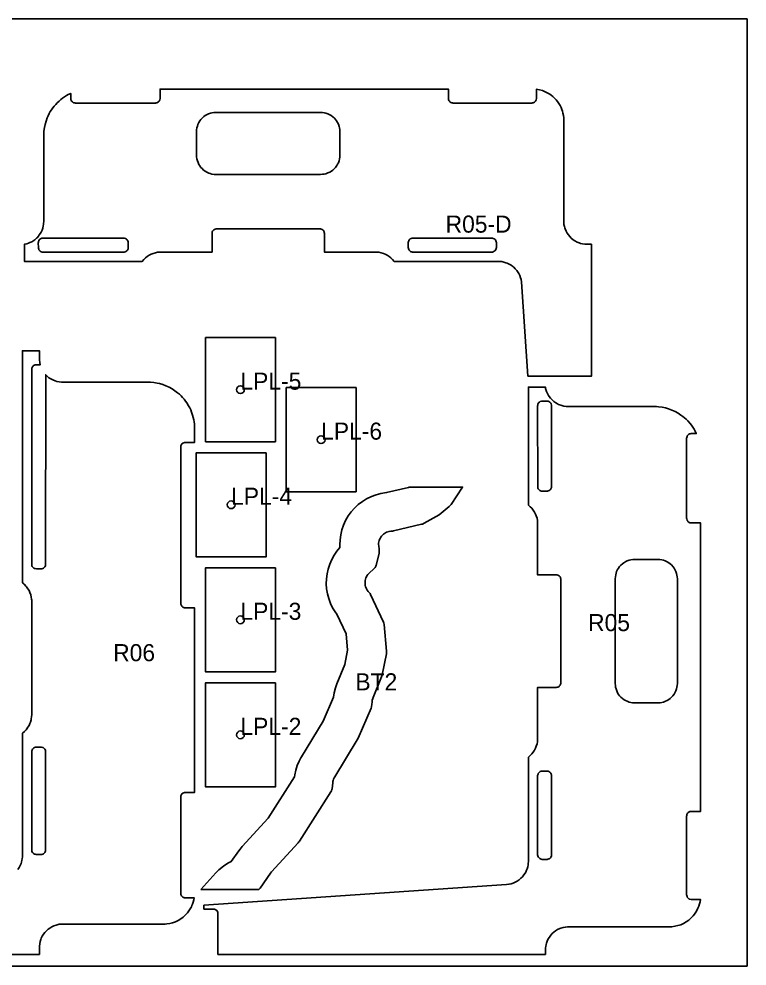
# Model space of a CAD drawing. Header units: millimetres. Extents: x 0 to 7920, y 0 to 1292.
# Drawn here: x 1502 to 2440, y 0 to 1220 of the extents above; entities that cross this region are included whole.
import ezdxf

# ---------------------------------------------------------------- set-up
doc = ezdxf.new("R2010")
doc.units = ezdxf.units.MM
for name, color, linetype in [('CUT_IN', 5, 'Continuous'), ('CUT_OUT', 1, 'Continuous'), ('DRILL', 3, 'Continuous'), ('LABEL', 7, 'Continuous'), ('SHEET', 8, 'Continuous')]:
    doc.layers.add(name, color=color, linetype=linetype)

msp = doc.modelspace()

# ---------------------------------------------------------------- linework, layer by layer
at = {"layer": 'CUT_IN'}
for points in [[(1733.67, 1032.65), (1734.78, 1030.8), (1736.24, 1028.83), (1737.69, 1027.23), (1739.71, 1025.37), (1741.68, 1023.91), (1743.78, 1022.65), (1746.27, 1021.49), (1748.31, 1020.77), (1750.4, 1020.24), (1753.11, 1019.82), (1755.71, 1019.69), (1890.2, 1019.69), (1893.09, 1019.85), (1895.23, 1020.18), (1897.32, 1020.69), (1899.91, 1021.6), (1902.39, 1022.79), (1904.48, 1024.08), (1906.21, 1025.37), (1907.81, 1026.81), (1909.67, 1028.83), (1911.29, 1031.05), (1912.39, 1032.91), (1913.32, 1034.86), (1914.27, 1037.43), (1914.86, 1039.81), (1915.19, 1041.95), (1915.35, 1044.84), (1915.35, 1074.54), (1915.19, 1077.43), (1914.86, 1079.57), (1914.35, 1081.66), (1913.32, 1084.52), (1912.25, 1086.73), (1911.13, 1088.58), (1909.67, 1090.55), (1908.23, 1092.15), (1906.21, 1094.01), (1904.24, 1095.47), (1902.39, 1096.59), (1899.91, 1097.78), (1897.32, 1098.69), (1895.23, 1099.2), (1892.8, 1099.56), (1890.2, 1099.69), (1755.71, 1099.69), (1752.82, 1099.53), (1750.69, 1099.2), (1748.59, 1098.69), (1746, 1097.78), (1743.53, 1096.59), (1741.68, 1095.47), (1739.94, 1094.19), (1737.69, 1092.15), (1736.24, 1090.55), (1734.95, 1088.82), (1733.52, 1086.47), (1732.37, 1083.98), (1731.65, 1081.95), (1731.05, 1079.57), (1730.69, 1077.14), (1730.56, 1074.54), (1730.56, 1044.84), (1730.67, 1042.53), (1731.05, 1039.81), (1731.65, 1037.43), (1732.47, 1035.13), (1733.67, 1032.65)], [(1532.68, 919.69), (1637.44, 919.75), (1638.59, 920.04), (1639.65, 920.54), (1640.59, 921.24), (1641.38, 922.12), (1641.99, 923.12), (1642.31, 923.95), (1642.56, 925.4), (1642.56, 931.98), (1642.45, 932.86), (1642.11, 933.99), (1641.71, 934.77), (1641.2, 935.5), (1640.14, 936.51), (1638.86, 937.23), (1637.44, 937.63), (1636.56, 937.69), (1532.38, 937.68), (1531.22, 937.51), (1530.38, 937.23), (1529.59, 936.84), (1528.65, 936.14), (1527.86, 935.26), (1527.25, 934.26), (1526.94, 933.43), (1526.74, 932.57), (1526.68, 931.69), (1526.69, 925.4), (1526.79, 924.52), (1527.14, 923.39), (1527.53, 922.61), (1528.04, 921.88), (1529.1, 920.87), (1530.38, 920.15), (1531.8, 919.75), (1532.68, 919.69)], [(2116.91, 931.98), (2116.8, 932.86), (2116.34, 934.26), (2115.73, 935.26), (2114.94, 936.14), (2114, 936.84), (2112.93, 937.34), (2111.79, 937.63), (2111.21, 937.68), (2009.06, 937.68), (2008.47, 937.63), (2007.33, 937.34), (2006.02, 936.68), (2005.32, 936.14), (2004.71, 935.5), (2003.93, 934.26), (2003.53, 933.15), (2003.36, 931.98), (2003.36, 925.4), (2003.53, 924.23), (2003.93, 923.12), (2004.53, 922.12), (2005.32, 921.24), (2006.27, 920.54), (2007.05, 920.15), (2007.89, 919.87), (2009.06, 919.7), (2111.21, 919.7), (2111.79, 919.75), (2112.93, 920.04), (2114.25, 920.7), (2114.94, 921.24), (2115.55, 921.88), (2116.34, 923.12), (2116.73, 924.23), (2116.91, 925.4), (2116.91, 931.98)], [(2170.14, 721.7), (2170.2, 616.94), (2170.49, 615.79), (2170.99, 614.73), (2171.32, 614.24), (2172.33, 613.18), (2173.06, 612.67), (2173.84, 612.27), (2174.97, 611.93), (2175.85, 611.82), (2182.73, 611.84), (2183.88, 612.07), (2184.97, 612.52), (2185.95, 613.18), (2186.59, 613.79), (2187.29, 614.73), (2187.68, 615.52), (2187.96, 616.36), (2188.13, 617.52), (2188.08, 722.58), (2187.68, 724), (2186.96, 725.28), (2185.95, 726.34), (2184.71, 727.13), (2183.88, 727.44), (2182.73, 727.67), (2175.85, 727.69), (2174.97, 727.59), (2173.57, 727.13), (2172.33, 726.34), (2171.69, 725.73), (2170.99, 724.79), (2170.49, 723.72), (2170.2, 722.58), (2170.14, 721.7)], [(2283.62, 520.99), (2281.25, 519.6), (2279.28, 518.14), (2277.26, 516.28), (2275.82, 514.67), (2274.36, 512.7), (2273.1, 510.6), (2271.94, 508.11), (2271.22, 506.07), (2270.69, 503.98), (2270.27, 501.27), (2270.14, 498.67), (2270.14, 364.18), (2270.3, 361.29), (2270.63, 359.15), (2271.14, 357.06), (2272.05, 354.47), (2273.24, 351.99), (2274.53, 349.9), (2275.82, 348.17), (2277.26, 346.57), (2279.28, 344.71), (2281.5, 343.09), (2283.36, 341.99), (2285.31, 341.06), (2287.88, 340.11), (2290.26, 339.52), (2292.4, 339.19), (2295.29, 339.03), (2324.99, 339.03), (2327.88, 339.19), (2330.02, 339.52), (2332.11, 340.03), (2334.97, 341.06), (2337.18, 342.13), (2339.03, 343.25), (2341, 344.71), (2342.6, 346.15), (2344.46, 348.17), (2345.92, 350.14), (2347.04, 351.99), (2348.23, 354.47), (2349.14, 357.06), (2349.65, 359.15), (2350.01, 361.58), (2350.14, 364.18), (2350.14, 498.67), (2349.98, 501.56), (2349.65, 503.69), (2349.14, 505.79), (2348.23, 508.38), (2347.04, 510.85), (2345.92, 512.7), (2344.64, 514.44), (2342.6, 516.69), (2341, 518.14), (2339.27, 519.43), (2336.92, 520.86), (2334.43, 522.01), (2332.4, 522.73), (2330.02, 523.33), (2327.59, 523.69), (2324.99, 523.82), (2295.29, 523.82), (2292.98, 523.71), (2290.26, 523.33), (2287.88, 522.73), (2285.58, 521.91), (2283.62, 520.99)], [(1530.14, 143.75), (1531.31, 143.86), (1532.44, 144.2), (1533.22, 144.6), (1534.17, 145.3), (1534.96, 146.17), (1535.56, 147.18), (1535.96, 148.29), (1536.13, 149.45), (1536.13, 276.28), (1536.08, 276.86), (1535.79, 278.01), (1535.13, 279.32), (1534.59, 280.01), (1533.95, 280.62), (1532.71, 281.41), (1531.88, 281.73), (1530.43, 281.98), (1523.85, 281.98), (1522.97, 281.87), (1521.84, 281.53), (1520.81, 280.97), (1519.9, 280.23), (1519.15, 279.32), (1518.6, 278.28), (1518.32, 277.44), (1518.15, 276.28), (1518.15, 149.45), (1518.2, 148.86), (1518.49, 147.72), (1519.15, 146.41), (1519.69, 145.72), (1520.33, 145.11), (1521.57, 144.32), (1522.4, 144), (1523.85, 143.75), (1530.14, 143.75)], [(2175.85, 137.47), (2182.43, 137.47), (2183.31, 137.58), (2184.71, 138.04), (2185.22, 138.32), (2186.17, 139.02), (2186.59, 139.44), (2187.29, 140.38), (2187.79, 141.45), (2187.96, 142.01), (2188.13, 143.17), (2188.13, 245.32), (2187.96, 246.49), (2187.68, 247.33), (2187.13, 248.36), (2186.59, 249.06), (2185.95, 249.67), (2184.71, 250.45), (2183.6, 250.85), (2182.43, 251.02), (2175.85, 251.02), (2174.68, 250.85), (2173.57, 250.45), (2173.06, 250.18), (2172.11, 249.48), (2171.5, 248.84), (2170.99, 248.11), (2170.6, 247.33), (2170.32, 246.49), (2170.15, 245.32), (2170.15, 143.17), (2170.32, 142.01), (2170.72, 140.9), (2171.15, 140.13), (2171.9, 139.22), (2172.81, 138.48), (2173.84, 137.92), (2174.68, 137.65), (2175.85, 137.47)]]:
    msp.add_lwpolyline(points, close=True, dxfattribs=at)
at = {"layer": 'CUT_OUT'}
for points in [[(2157.57, 759.69), (2149.23, 881.32), (2148.74, 884.19), (2148.06, 886.72), (2147.05, 889.44), (2145.78, 892.06), (2144.27, 894.54), (2143.25, 895.95), (2141.37, 898.17), (2139.28, 900.2), (2138.17, 901.13), (2135.81, 902.83), (2133.3, 904.3), (2130.93, 905.4), (2129.3, 906.02), (2126.51, 906.84), (2123.94, 907.35), (2122.21, 907.56), (2119.52, 907.69), (1985.36, 907.7), (1983.23, 910.21), (1980.96, 912.4), (1978.93, 914), (1976.29, 915.71), (1973.73, 917.01), (1971.34, 917.98), (1968.32, 918.87), (1965.5, 919.4), (1962.93, 919.65), (1961.43, 919.69), (1895.35, 919.69), (1895.35, 943.69), (1895.24, 944.86), (1895, 945.71), (1894.5, 946.77), (1893.99, 947.5), (1893.16, 948.33), (1892.44, 948.84), (1891.37, 949.34), (1890.23, 949.63), (1889.35, 949.69), (1756.56, 949.69), (1755.68, 949.63), (1754.54, 949.34), (1753.74, 948.98), (1752.99, 948.51), (1752.32, 947.93), (1751.74, 947.26), (1751.27, 946.52), (1750.91, 945.71), (1750.63, 944.57), (1750.56, 943.69), (1750.56, 919.69), (1684.49, 919.69), (1682.98, 919.65), (1680.41, 919.4), (1677.6, 918.87), (1674.57, 917.98), (1672.18, 917.01), (1669.63, 915.71), (1666.98, 914), (1664.74, 912.21), (1662.68, 910.21), (1660.56, 907.7), (1508.69, 907.7), (1508.69, 929.68), (1511.69, 930.36), (1514.16, 931.17), (1515.77, 931.83), (1518.1, 932.99), (1519.6, 933.87), (1521.97, 935.53), (1524.17, 937.41), (1524.99, 938.22), (1526.92, 940.38), (1527.97, 941.76), (1529.4, 943.94), (1530.24, 945.46), (1531.44, 948.09), (1532.31, 950.55), (1533.07, 953.64), (1533.3, 955.06), (1533.47, 956.5), (1533.6, 959.18), (1533.62, 1071.2), (1533.88, 1075.53), (1534.49, 1079.98), (1535.39, 1084.23), (1536.61, 1088.48), (1538.15, 1092.62), (1539.37, 1095.38), (1540.7, 1098.01), (1542.15, 1100.57), (1543.69, 1102.99), (1545.38, 1105.4), (1547.19, 1107.72), (1549.12, 1109.96), (1551.15, 1112.09), (1553.33, 1114.17), (1555.51, 1116.05), (1557.83, 1117.86), (1560.23, 1119.56), (1562.78, 1121.17), (1565.28, 1122.59), (1568.45, 1124.16), (1568.46, 1117.4), (1568.63, 1116.23), (1568.91, 1115.39), (1569.63, 1114.12), (1570.64, 1113.05), (1571.37, 1112.54), (1572.15, 1112.15), (1573.57, 1111.75), (1574.45, 1111.69), (1677.55, 1111.69), (1678.43, 1111.75), (1679.3, 1111.95), (1680.12, 1112.27), (1680.89, 1112.7), (1681.58, 1113.24), (1682.19, 1113.88), (1682.85, 1114.86), (1683.3, 1115.95), (1683.55, 1117.4), (1683.56, 1129.69), (2055.17, 1129.69), (2055.17, 1117.69), (2055.35, 1116.23), (2055.88, 1114.86), (2056.54, 1113.88), (2057.15, 1113.24), (2058.09, 1112.54), (2058.61, 1112.27), (2059.15, 1112.04), (2060.29, 1111.75), (2061.17, 1111.69), (2162.59, 1111.69), (2163.47, 1111.75), (2164.34, 1111.95), (2165.16, 1112.27), (2165.93, 1112.7), (2166.62, 1113.24), (2167.23, 1113.88), (2167.89, 1114.86), (2168.34, 1115.95), (2168.59, 1117.4), (2168.6, 1129.4), (2172.51, 1128.73), (2176.36, 1127.66), (2179.05, 1126.66), (2181.73, 1125.44), (2184.31, 1124.02), (2186.03, 1122.93), (2187.64, 1121.8), (2189.88, 1120), (2192.04, 1118), (2194.09, 1115.79), (2195.93, 1113.49), (2197.59, 1111.06), (2199.04, 1108.58), (2200.36, 1105.87), (2201.43, 1103.2), (2202.07, 1101.27), (2202.8, 1098.49), (2203.34, 1095.6), (2203.67, 1092.67), (2203.78, 1089.71), (2203.78, 959.62), (2203.82, 958.07), (2204.08, 955.43), (2204.64, 952.54), (2205.03, 951.12), (2205.58, 949.45), (2206.72, 946.73), (2208.12, 944.14), (2209.77, 941.7), (2211.45, 939.65), (2213.52, 937.56), (2215.79, 935.68), (2218.23, 934.04), (2221.09, 932.51), (2223.53, 931.5), (2225.21, 930.94), (2228.07, 930.24), (2230.98, 929.82), (2232.45, 929.72), (2239.37, 929.68), (2239.38, 759.69), (2157.57, 759.69)], [(1832.14, 809.52), (1832.14, 675.31), (1742.14, 675.31), (1742.14, 809.52), (1832.14, 809.52)], [(1758.14, 15), (1758.14, 67.43), (1757.96, 68.89), (1757.43, 70.26), (1756.59, 71.46), (1755.95, 72.07), (1755.22, 72.58), (1754.44, 72.97), (1753.6, 73.25), (1752.14, 73.43), (1740.14, 73.43), (1740.15, 78.4), (2130.11, 104.99), (2133.21, 105.36), (2136.05, 105.99), (2138.54, 106.79), (2141.22, 107.93), (2143.77, 109.32), (2146.4, 111.13), (2148.62, 113.01), (2150.65, 115.1), (2152.46, 117.37), (2153.9, 119.56), (2154.75, 121.08), (2155.85, 123.45), (2156.47, 125.08), (2157.29, 127.87), (2157.8, 130.44), (2158.01, 132.17), (2158.14, 134.86), (2158.15, 269.02), (2160.66, 271.15), (2162.85, 273.42), (2164.45, 275.45), (2166.16, 278.09), (2167.46, 280.65), (2168.43, 283.04), (2169.32, 286.06), (2169.85, 288.88), (2170.1, 291.45), (2170.14, 292.95), (2170.14, 359.03), (2194.14, 359.03), (2195.31, 359.14), (2196.16, 359.38), (2197.22, 359.88), (2197.95, 360.39), (2198.78, 361.22), (2199.29, 361.94), (2199.79, 363.01), (2200.08, 364.15), (2200.14, 365.03), (2200.14, 497.82), (2200.08, 498.7), (2199.79, 499.84), (2199.43, 500.64), (2198.96, 501.39), (2198.38, 502.06), (2197.71, 502.64), (2196.97, 503.11), (2196.16, 503.47), (2195.02, 503.75), (2194.14, 503.82), (2170.14, 503.82), (2170.14, 569.89), (2170.1, 571.4), (2169.85, 573.97), (2169.32, 576.78), (2168.43, 579.81), (2167.46, 582.2), (2166.16, 584.75), (2164.45, 587.4), (2162.66, 589.64), (2160.66, 591.7), (2158.15, 593.82), (2158.15, 745.69), (2180.13, 745.69), (2180.46, 744.09), (2181.15, 741.58), (2181.62, 740.22), (2182.77, 737.56), (2184.17, 735.03), (2185.12, 733.58), (2186.71, 731.51), (2187.86, 730.21), (2189.73, 728.4), (2191.06, 727.28), (2193.41, 725.59), (2195.65, 724.28), (2197.21, 723.51), (2199.9, 722.43), (2202.39, 721.69), (2204.09, 721.31), (2206.95, 720.91), (2209.63, 720.78), (2320.16, 720.78), (2323.12, 720.71), (2325.98, 720.5), (2330.43, 719.89), (2334.68, 718.99), (2338.93, 717.77), (2343.07, 716.23), (2347.15, 714.36), (2351.02, 712.23), (2354.72, 709.82), (2357.02, 708.11), (2359.36, 706.19), (2361.49, 704.26), (2363.62, 702.13), (2366.5, 698.87), (2368.31, 696.55), (2370.01, 694.15), (2371.62, 691.6), (2373.04, 689.1), (2374.61, 685.93), (2367.85, 685.92), (2366.68, 685.75), (2365.84, 685.47), (2364.57, 684.75), (2363.5, 683.74), (2362.99, 683.01), (2362.6, 682.23), (2362.2, 680.81), (2362.14, 679.93), (2362.14, 576.83), (2362.2, 575.95), (2362.6, 574.53), (2362.99, 573.74), (2363.5, 573.02), (2364.11, 572.38), (2364.81, 571.84), (2365.57, 571.4), (2366.4, 571.08), (2367.85, 570.83), (2380.14, 570.82), (2380.14, 199.21), (2368.14, 199.21), (2367.26, 199.14), (2366.4, 198.95), (2365.57, 198.63), (2364.81, 198.19), (2364.11, 197.65), (2363.32, 196.78), (2362.85, 196.03), (2362.49, 195.23), (2362.2, 194.09), (2362.14, 193.21), (2362.14, 91.79), (2362.2, 90.91), (2362.6, 89.49), (2362.99, 88.7), (2363.5, 87.98), (2364.11, 87.34), (2364.81, 86.8), (2365.57, 86.36), (2366.4, 86.04), (2367.85, 85.79), (2379.85, 85.78), (2379.38, 82.83), (2378.7, 79.97), (2377.79, 77.09), (2376.69, 74.36), (2375.4, 71.71), (2373.95, 69.23), (2372.25, 66.74), (2370.45, 64.5), (2367.75, 61.66), (2364.78, 59.09), (2361.51, 56.79), (2358.16, 54.89), (2356.32, 54.02), (2354.5, 53.27), (2352.72, 52.63), (2350.77, 52.04), (2347.01, 51.2), (2343.12, 50.71), (2340.16, 50.6), (2210.07, 50.6), (2208.52, 50.56), (2205.88, 50.3), (2202.99, 49.74), (2200.17, 48.89), (2198.52, 48.26), (2195.87, 46.99), (2193.35, 45.46), (2191, 43.7), (2189.03, 41.92), (2187.05, 39.75), (2185.28, 37.39), (2183.75, 34.87), (2182.48, 32.22), (2181.48, 29.45), (2181.01, 27.75), (2180.49, 25.15), (2180.27, 23.4), (2180.14, 20.68), (2180.14, 15.33), (2180.13, 15.01), (2180.06, 15), (1758.14, 15)], [(1936.14, 745.15), (1936.14, 610.94), (1846.14, 610.94), (1846.14, 745.15), (1936.14, 745.15)], [(1820.14, 661.31), (1820.14, 527.1), (1730.14, 527.1), (1730.14, 661.31), (1820.14, 661.31)], [(1736.14, 98.68), (1755.37, 120.12), (1759.13, 123.76), (1765.13, 128.6), (1770.99, 132.34), (1775.26, 134.58), (1785.18, 148.58), (1786.71, 150.64), (1789.27, 153.82), (1822.71, 190.35), (1856.6, 243.59), (1857.03, 246.44), (1858.43, 252.51), (1860.32, 258.26), (1862.81, 263.98), (1865.09, 268.28), (1865.86, 269.57), (1893.71, 315.27), (1907.13, 346.55), (1907.94, 351.84), (1909.54, 358.43), (1911.26, 363.56), (1921.53, 388.48), (1925.17, 406.77), (1923.39, 427.79), (1911.53, 453.17), (1909.32, 456.11), (1905.95, 461.61), (1903.2, 467.23), (1900.93, 473.26), (1899.21, 479.67), (1898.18, 485.84), (1897.72, 492.45), (1897.9, 498.9), (1898.7, 505.29), (1900.06, 511.4), (1902.12, 517.7), (1904.71, 523.61), (1907.75, 529.07), (1911.52, 534.53), (1915.4, 539.13), (1915.2, 542.44), (1915.45, 549.01), (1916.3, 555.34), (1917.81, 561.74), (1919.93, 567.96), (1922.66, 573.94), (1926.06, 579.79), (1929.8, 584.97), (1934.14, 589.9), (1938.95, 594.39), (1944.34, 598.49), (1949.77, 601.84), (1955.85, 604.81), (1962.01, 607.09), (1968.18, 608.72), (1975.39, 609.85), (2003.77, 616.49), (2004.56, 616.94), (2073.36, 616.94), (2058.72, 594.66), (2057.87, 593.51), (2057.17, 592.74), (2056.1, 591.78), (2043.1, 581.4), (2023.79, 570.35), (2021.72, 569.41), (2020.46, 569.05), (1984.23, 560.57), (1982.97, 560.33), (1980.77, 560.15), (1978.74, 559.85), (1977.13, 559.43), (1975.56, 558.86), (1974.06, 558.14), (1972.64, 557.27), (1971.31, 556.27), (1970.08, 555.14), (1968.97, 553.9), (1967.99, 552.55), (1967.06, 550.95), (1966.44, 549.61), (1965.89, 548.04), (1965.5, 546.42), (1965.25, 544.58), (1965.2, 543.1), (1965.29, 541.44), (1966.08, 536.93), (1966.11, 532.88), (1966.04, 531.64), (1965.62, 529.54), (1961.86, 516.41), (1961.45, 515.2), (1961.07, 514.35), (1960.62, 513.53), (1959.48, 512.05), (1958.57, 511.15), (1953.27, 506.4), (1951.25, 504.17), (1950.22, 502.67), (1949.51, 501.41), (1948.85, 499.92), (1948.29, 498.19), (1947.97, 496.78), (1947.76, 495.16), (1947.71, 493.34), (1947.81, 491.9), (1948.07, 490.28), (1948.49, 488.7), (1949.05, 487.17), (1949.76, 485.7), (1950.61, 484.31), (1951.9, 482.62), (1953.54, 480.74), (1954.16, 479.84), (1954.88, 478.51), (1971.56, 442.81), (1972.02, 441.69), (1972.48, 439.99), (1975.44, 405.7), (1975.49, 404.41), (1975.44, 403.48), (1975.25, 402.2), (1969.87, 375.23), (1969.54, 373.94), (1969.09, 372.68), (1958.12, 346.1), (1957.6, 344.64), (1957.07, 342.56), (1956.8, 340.87), (1956.43, 336.31), (1956.23, 334.83), (1955.97, 333.78), (1955.45, 332.37), (1938.75, 293.43), (1937.61, 291.22), (1908.56, 243.55), (1907.89, 242.34), (1907.1, 240.6), (1906.6, 239.1), (1906.24, 237.56), (1906, 236.06), (1905.3, 228.39), (1905.08, 227.44), (1904.38, 225.64), (1903.72, 224.49), (1863.18, 160.81), (1862.49, 159.83), (1861.71, 158.9), (1827.16, 121.2), (1825.98, 119.67), (1812.39, 100.5), (1811.62, 99.51), (1810.84, 98.68), (1736.14, 98.68)], [(1832.14, 513.1), (1832.14, 378.89), (1742.14, 378.89), (1742.14, 513.1), (1832.14, 513.1)], [(1832.14, 364.89), (1832.14, 230.68), (1742.14, 230.68), (1742.14, 364.89), (1832.14, 364.89)]]:
    msp.add_lwpolyline(points, close=True, dxfattribs=at)
msp.add_lwpolyline([(1500.46, 124.58), (1502.05, 127.02), (1503.27, 129.33), (1504.38, 132.02), (1504.92, 133.68), (1505.55, 136.22), (1505.84, 137.93), (1506.11, 140.83), (1506.15, 299.98), (1508.66, 302.1), (1510.85, 304.38), (1511.76, 305.48), (1513.26, 307.58), (1514.71, 310.05), (1515.92, 312.65), (1516.43, 313.99), (1517.32, 317.02), (1517.62, 318.42), (1517.99, 320.97), (1518.14, 323.91), (1518.1, 471.3), (1517.99, 472.73), (1517.62, 475.28), (1516.95, 478.07), (1515.92, 481.05), (1514.71, 483.65), (1513.26, 486.12), (1511.58, 488.44), (1510.66, 489.54), (1508.87, 491.4), (1507.81, 492.37), (1506.15, 493.72), (1506.14, 494.05), (1506.15, 792.64), (1528.13, 792.64), (1528.17, 780.74), (1528.49, 777.52), (1529.07, 774.65), (1523.85, 774.65), (1522.68, 774.47), (1521.84, 774.2), (1521.31, 773.94), (1520.11, 773.1), (1519.5, 772.46), (1518.99, 771.74), (1518.6, 770.95), (1518.32, 770.11), (1518.14, 768.65), (1518.14, 517.72), (1518.2, 516.84), (1518.49, 515.7), (1518.85, 514.89), (1519.32, 514.14), (1520.11, 513.27), (1520.81, 512.73), (1521.84, 512.17), (1522.68, 511.9), (1524.14, 511.72), (1530.14, 511.72), (1531.31, 511.83), (1532.44, 512.17), (1533.22, 512.57), (1533.95, 513.08), (1534.59, 513.69), (1535.13, 514.38), (1535.79, 515.7), (1536.08, 516.84), (1536.13, 517.42), (1536.14, 761.67), (1538.1, 759.74), (1540.39, 757.88), (1542.59, 756.41), (1545.18, 755.01), (1548.17, 753.77), (1550.71, 753), (1553.59, 752.41), (1556.52, 752.11), (1668.16, 752.06), (1671.12, 751.99), (1675.45, 751.62), (1679.81, 750.92), (1682.75, 750.26), (1686.93, 749.05), (1691.07, 747.51), (1695.15, 745.64), (1699.02, 743.51), (1702.72, 741.1), (1706.17, 738.47), (1708.41, 736.55), (1710.54, 734.52), (1712.62, 732.33), (1714.5, 730.16), (1716.31, 727.84), (1718.05, 725.37), (1720.33, 721.67), (1721.75, 719.01), (1723.01, 716.35), (1724.11, 713.69), (1725.55, 709.52), (1726.35, 706.61), (1726.98, 703.81), (1727.5, 700.83), (1727.85, 697.98), (1728.12, 693.57), (1728.14, 674.5), (1716.14, 674.5), (1715.26, 674.44), (1714.12, 674.15), (1713.06, 673.65), (1712.33, 673.14), (1711.69, 672.53), (1711.15, 671.83), (1710.72, 671.07), (1710.4, 670.24), (1710.2, 669.38), (1710.14, 668.5), (1710.17, 466.84), (1710.32, 465.97), (1710.6, 465.13), (1710.99, 464.35), (1711.5, 463.62), (1712.11, 462.98), (1712.81, 462.44), (1713.57, 462.01), (1714.4, 461.69), (1715.26, 461.5), (1716.14, 461.43), (1728.14, 461.43), (1728.14, 223.67), (1715.85, 223.67), (1714.97, 223.56), (1714.12, 223.32), (1713.06, 222.82), (1712.33, 222.31), (1711.69, 221.7), (1711.15, 221.01), (1710.72, 220.24), (1710.4, 219.41), (1710.2, 218.55), (1710.14, 217.67), (1710.14, 93.85), (1710.2, 92.97), (1710.4, 92.11), (1710.72, 91.28), (1711.15, 90.51), (1711.69, 89.82), (1712.33, 89.21), (1713.06, 88.7), (1713.84, 88.3), (1714.4, 88.11), (1715.26, 87.91), (1716.14, 87.85), (1727.64, 87.85), (1727.18, 85.4), (1726.41, 82.48), (1725.45, 79.7), (1724.69, 77.88), (1723.89, 76.18), (1722.47, 73.59), (1720.82, 71.06), (1719.04, 68.72), (1716.4, 65.82), (1713.49, 63.18), (1710.33, 60.85), (1706.96, 58.83), (1705.28, 57.98), (1703.41, 57.16), (1699.79, 55.86), (1695.98, 54.9), (1692.1, 54.32), (1690.07, 54.17), (1688.16, 54.13), (1558.07, 54.13), (1555.35, 53.99), (1553.59, 53.78), (1550.99, 53.26), (1549.57, 52.87), (1546.8, 51.9), (1544.13, 50.65), (1541.35, 48.99), (1539.22, 47.41), (1537.03, 45.44), (1535.05, 43.27), (1533.28, 40.91), (1531.75, 38.4), (1530.48, 35.74), (1529.85, 34.09), (1529.08, 31.56), (1528.49, 28.67), (1528.17, 25.45), (1528.13, 15.01), (1106.14, 15)], dxfattribs=at)
at = {"layer": 'DRILL'}
for centre in [(1787.14, 742.42), (1891.14, 678.05), (1775.14, 594.21), (1787.14, 446), (1787.14, 297.79)]:
    msp.add_circle(centre, 5, dxfattribs=at)
at = {"layer": 'SHEET'}
msp.add_lwpolyline([(0, 0), (2440, 0), (2440, 1220), (0, 1220)], close=True, dxfattribs=at)

# ---------------------------------------------------------------- texts
at = {"layer": 'LABEL'}
for s, p in [('R05-D', (2051.53, 944.72)), ('LPL-5', (1787.14, 742.42)), ('LPL-6', (1891.14, 678.05)), ('LPL-4', (1775.14, 594.21)), ('LPL-3', (1787.14, 446)), ('R05', (2235.14, 431.42)), ('R06', (1623.13, 392.67)), ('BT2', (1935.29, 355.13)), ('LPL-2', (1787.14, 297.78))]:
    msp.add_text(s, height=22, dxfattribs=at).set_placement(p)

doc.saveas('drawing.dxf')
